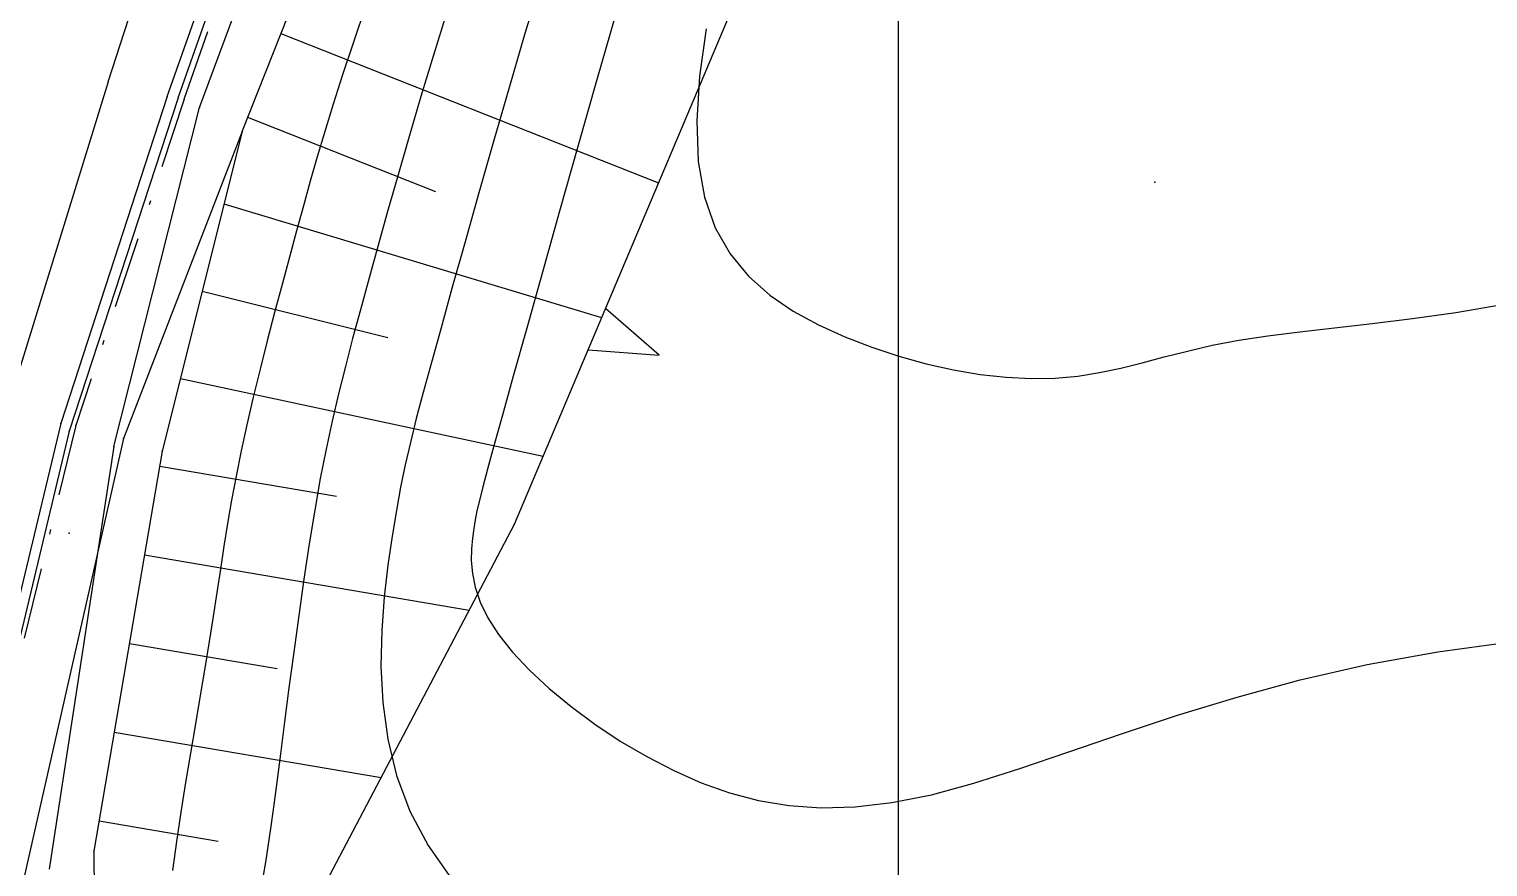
# Model space of a CAD drawing. Header units: metres. Extents: x 820373 to 834957, y 7564678 to 7566875.
# Drawn here: x 821280.7 to 821313.09, y 7564931.99 to 7564950.61 of the extents above; entities that cross this region are included whole.
import ezdxf

# ---------------------------------------------------------------- set-up
doc = ezdxf.new("R2010")
doc.units = ezdxf.units.M
doc.linetypes.add('XREF_TOP$0$DASHDOT', pattern=[25.4, 12.7, -6.35, 0, -6.35])
for name, color, linetype in [('P-MALHA-IMPAR', 1, 'Continuous'), ('XREF_TOP$0$T-HD-VALETA_SARJETA', 132, 'Continuous'), ('XREF_TOP$0$T-HG-BARRANCO', 23, 'Continuous'), ('XREF_TOP$0$T-HG-CRISTA', 23, 'Continuous'), ('XREF_TOP$0$T-HM-COTA', 252, 'Continuous'), ('XREF_TOP$0$T-HM-CURVA_INTERMEDIÁRIA', 252, 'Continuous'), ('XREF_TOP$0$T-HM-CURVA_MESTRA', 23, 'Continuous'), ('XREF_TOP$0$T-SI-FAIXA', 23, 'Continuous'), ('XREF_TOP$0$T-SV-CALÇAMENTO', 23, 'Continuous'), ('XREF_TOP$0$T-SV-GUARD_RAIL', 23, 'Continuous'), ('XREF_TOP$0$T-SV-GUIA', 23, 'XREF_TOP$0$DASHDOT'), ('XREF_TOP$0$T-SV-GUIA_PÉ', 23, 'XREF_TOP$0$DASHDOT'), ('XREF_TOP$0$T-SV-PÉ_GUIA', 23, 'XREF_TOP$0$DASHDOT'), ('XREF_TOP$0$T-VE-VEGETAÇÃO', 92, 'Continuous')]:
    doc.layers.add(name, color=color, linetype=linetype)

# ---------------------------------------------------------------- blocks, each defined once
blk = doc.blocks.new('MALHA-IMPAR')
at = {"layer": 'P-MALHA-IMPAR'}
blk.add_line((821300, 7564878.482), (821300, 7565129.035), dxfattribs=at)
blk = doc.blocks.new('XREF_TOP$0$PONTO')
at = {"layer": 'XREF_TOP$0$T-HM-COTA'}
blk.add_point((0, 0), dxfattribs=at)
blk = doc.blocks.new('XREF_TOP$0$MATO 01')
blk.add_lwpolyline([(0.5, 0), (0, 1.5), (-0.5, 0)])
blk = doc.blocks.new('XREF_TOP')
at = {"layer": 'XREF_TOP$0$T-HD-VALETA_SARJETA'}
for points in [[(821283.765, 7564949.109, 828.794), (821289.201, 7564964.505, 828.793), (821297.896, 7564988.974, 828.865), (821305.753, 7565010.393, 828.856), (821311.808, 7565025.835, 828.835), (821317.172, 7565038.035, 828.744)], [(821283.765, 7564949.109, 828.794), (821281.404, 7564941.844, 828.769), (821276.799, 7564922.632, 828.638), (821275.439, 7564913.318, 828.582)]]:
    blk.add_polyline3d(points, dxfattribs=at)
at = {"layer": 'XREF_TOP$0$T-HG-BARRANCO'}
for p, q in [((821286.286, 7564950.509), (821294.672, 7564947.187)), ((821285.549, 7564948.649), (821289.717, 7564946.998)), ((821285.022, 7564946.722), (821293.41, 7564944.194)), ((821284.539, 7564944.782), (821288.662, 7564943.754)), ((821284.055, 7564942.841), (821292.111, 7564941.114)), ((821283.596, 7564940.895), (821287.523, 7564940.226)), ((821283.26, 7564938.924), (821290.471, 7564937.695)), ((821282.924, 7564936.952), (821286.207, 7564936.393)), ((821282.588, 7564934.981), (821288.511, 7564933.971)), ((821282.252, 7564933.009), (821284.891, 7564932.559))]:
    blk.add_line(p, q, dxfattribs=at)
at = {"layer": 'XREF_TOP$0$T-HG-CRISTA'}
for points in [[(821285.424, 7564948.333, 828.953), (821290.252, 7564960.521, 828.738), (821292.341, 7564964.186, 827.351), (821293.262, 7564966.193, 826.657), (821293.449, 7564967.142, 826.311), (821293.142, 7564967.742, 825.964), (821285.73, 7564970.126, 826.477), (821282.206, 7564971.752, 826.733), (821278.013, 7564971.128, 826.989), (821277.145, 7564970.471, 827.848), (821276.504, 7564969.367, 828.706), (821275.898, 7564967.844, 828.853), (821269.83, 7564952.3, 828.756)], [(821285.424, 7564948.333, 828.953), (821283.652, 7564941.225, 828.882), (821282.136, 7564932.333, 828.807), (821282.182, 7564925.691, 828.61), (821283.495, 7564919.15, 828.412)]]:
    blk.add_polyline3d(points, dxfattribs=at)
at = {"layer": 'XREF_TOP$0$T-HM-CURVA_INTERMEDIÁRIA', "flags": 128}
for points in [[(821295.729, 7564950.615), (821295.586, 7564949.564), (821295.521, 7564948.571), (821295.552, 7564947.666), (821295.692, 7564946.875), (821295.934, 7564946.193), (821296.265, 7564945.61), (821296.672, 7564945.114), (821297.143, 7564944.693), (821297.665, 7564944.336), (821298.224, 7564944.032), (821298.809, 7564943.769), (821299.407, 7564943.537), (821300.013, 7564943.337), (821300.619, 7564943.169), (821301.222, 7564943.034), (821301.815, 7564942.933), (821302.393, 7564942.868), (821302.951, 7564942.839), (821303.482, 7564942.848), (821303.985, 7564942.894), (821304.468, 7564942.971), (821304.941, 7564943.073), (821305.416, 7564943.192), (821305.904, 7564943.321), (821306.416, 7564943.452), (821306.964, 7564943.579), (821307.558, 7564943.694), (821308.207, 7564943.792), (821308.916, 7564943.88), (821309.686, 7564943.967), (821310.518, 7564944.062), (821311.414, 7564944.173), (821312.376, 7564944.311), (821313.405, 7564944.483)], [(821292.036, 7564951.609), (821291.692, 7564950.457), (821291.348, 7564949.282), (821291.009, 7564948.109), (821290.683, 7564946.965), (821290.376, 7564945.876), (821290.094, 7564944.869), (821289.843, 7564943.97), (821289.629, 7564943.197), (821289.448, 7564942.532), (821289.294, 7564941.949), (821289.163, 7564941.421), (821289.049, 7564940.922), (821288.947, 7564940.425), (821288.852, 7564939.905), (821288.759, 7564939.334), (821288.665, 7564938.693), (821288.582, 7564937.99), (821288.526, 7564937.237), (821288.51, 7564936.45), (821288.549, 7564935.641), (821288.659, 7564934.825), (821288.854, 7564934.015), (821289.149, 7564933.225), (821289.555, 7564932.464), (821290.076, 7564931.718)], [(821289.966, 7564950.963), (821289.675, 7564950.024), (821289.398, 7564949.108), (821289.136, 7564948.221), (821288.889, 7564947.367), (821288.658, 7564946.55), (821288.441, 7564945.775), (821288.24, 7564945.048), (821288.053, 7564944.368), (821287.88, 7564943.727), (821287.719, 7564943.11), (821287.568, 7564942.504), (821287.427, 7564941.895), (821287.292, 7564941.271), (821287.163, 7564940.616), (821287.038, 7564939.918), (821286.916, 7564939.168), (821286.797, 7564938.38), (821286.682, 7564937.572), (821286.572, 7564936.761), (821286.467, 7564935.967), (821286.369, 7564935.208), (821286.278, 7564934.501), (821286.195, 7564933.866), (821286.12, 7564933.315), (821286.053, 7564932.843), (821285.994, 7564932.44), (821285.942, 7564932.095), (821285.896, 7564931.796)], [(821288.172, 7564951.13), (821287.896, 7564950.316), (821287.657, 7564949.59), (821287.448, 7564948.935), (821287.263, 7564948.334), (821287.096, 7564947.769), (821286.94, 7564947.224), (821286.789, 7564946.682), (821286.636, 7564946.125), (821286.477, 7564945.541), (821286.314, 7564944.934), (821286.148, 7564944.31), (821285.985, 7564943.679), (821285.825, 7564943.047), (821285.673, 7564942.423), (821285.532, 7564941.815), (821285.404, 7564941.23), (821285.292, 7564940.673), (821285.193, 7564940.14), (821285.105, 7564939.622), (821285.023, 7564939.113), (821284.944, 7564938.603), (821284.866, 7564938.085), (821284.784, 7564937.551), (821284.696, 7564936.994), (821284.599, 7564936.407), (821284.496, 7564935.795), (821284.388, 7564935.163), (821284.278, 7564934.517), (821284.17, 7564933.863), (821284.067, 7564933.206), (821283.97, 7564932.552), (821283.883, 7564931.908)]]:
    blk.add_lwpolyline(points, dxfattribs=at)
at = {"layer": 'XREF_TOP$0$T-HM-CURVA_MESTRA', "flags": 128}
blk.add_lwpolyline([(821293.71, 7564950.891), (821293.298, 7564949.455), (821292.882, 7564947.996), (821292.477, 7564946.563), (821292.094, 7564945.202), (821291.746, 7564943.962), (821291.447, 7564942.892), (821291.205, 7564942.027), (821291.017, 7564941.348), (821290.874, 7564940.827), (821290.769, 7564940.432), (821290.694, 7564940.133), (821290.641, 7564939.899), (821290.602, 7564939.701), (821290.57, 7564939.508), (821290.54, 7564939.295), (821290.518, 7564939.056), (821290.515, 7564938.794), (821290.539, 7564938.509), (821290.602, 7564938.201), (821290.713, 7564937.871), (821290.882, 7564937.52), (821291.117, 7564937.148), (821291.427, 7564936.758), (821291.806, 7564936.357), (821292.243, 7564935.951), (821292.732, 7564935.548), (821293.262, 7564935.156), (821293.824, 7564934.784), (821294.411, 7564934.438), (821295.012, 7564934.126), (821295.622, 7564933.856), (821296.246, 7564933.633), (821296.892, 7564933.462), (821297.568, 7564933.35), (821298.282, 7564933.302), (821299.042, 7564933.322), (821299.856, 7564933.417), (821300.732, 7564933.591), (821301.677, 7564933.847), (821302.694, 7564934.17), (821303.785, 7564934.541), (821304.951, 7564934.942), (821306.195, 7564935.356), (821307.519, 7564935.762), (821308.924, 7564936.144), (821310.413, 7564936.483), (821311.98, 7564936.765), (821313.597, 7564936.992)], dxfattribs=at)
at = {"layer": 'XREF_TOP$0$T-SI-FAIXA'}
for points in [[(821282.449, 7564949.436, 828.844), (821287.511, 7564965.026, 828.904), (821296.2, 7564989.852, 828.907), (821303.984, 7565010.901, 828.939), (821309.127, 7565025.084, 828.939), (821314.103, 7565038.738, 828.901)], [(821282.449, 7564949.436, 828.844), (821280.257, 7564942.332, 828.784), (821275.758, 7564923.314, 828.674), (821274.393, 7564913.378, 828.611)]]:
    blk.add_polyline3d(points, dxfattribs=at)
at = {"layer": 'XREF_TOP$0$T-SV-CALÇAMENTO'}
blk.add_polyline3d([(821285.424, 7564948.333, 828.953), (821282.793, 7564941.511, 828.924), (821278.352, 7564921.929, 828.78), (821277.252, 7564913.109, 828.788)], dxfattribs=at)
at = {"layer": 'XREF_TOP$0$T-SV-GUARD_RAIL', "elevation": 828.934}
blk.add_lwpolyline([(821282.576, 7564941.329), (821281.145, 7564931.934)], dxfattribs=at)
at = {"layer": 'XREF_TOP$0$T-SV-GUARD_RAIL'}
for points in [[(821284.482, 7564948.863, 828.942), (821290.206, 7564964.287, 828.788)], [(821282.576, 7564941.329, 828.934), (821284.482, 7564948.863, 828.942)]]:
    blk.add_polyline3d(points, dxfattribs=at)
at = {"layer": 'XREF_TOP$0$T-SV-GUIA', "ltscale": 0.125}
for p, q in [((821284.141, 7564949.052, 828.886), (821289.503, 7564964.468, 828.878)), ((821284.141, 7564949.052, 828.886), (821281.73, 7564941.797, 828.892)), ((821281.73, 7564941.797, 828.892), (821277.024, 7564922.306, 828.758))]:
    blk.add_line(p, q, dxfattribs=at)
at = {"layer": 'XREF_TOP$0$T-SV-GUIA_PÉ'}
blk.add_polyline3d([(821284.003, 7564949.078, 828.73), (821281.585, 7564941.673, 828.732), (821277.006, 7564922.508, 828.615), (821275.774, 7564913.43, 828.566)], dxfattribs=at)
at = {"layer": 'XREF_TOP$0$T-SV-PÉ_GUIA'}
blk.add_polyline3d([(821284.003, 7564949.078, 828.73), (821289.432, 7564964.423, 828.749), (821298.156, 7564988.819, 828.864), (821306.068, 7565010.389, 828.838), (821311.947, 7565025.727, 828.819)], dxfattribs=at)
at = {"layer": 'XREF_TOP$0$T-VE-VEGETAÇÃO'}
blk.add_polyline3d([(821299.504, 7564958.648, 823.09), (821291.471, 7564939.595, 824.503), (821286.767, 7564930.658, 826.49), (821283.495, 7564919.15, 828.412)], dxfattribs=at)
at = {"layer": 'XREF_TOP$0$T-HM-COTA', "rotation": 160.3219444444443}
for p in [(821282.449, 7564949.436, 828.844), (821283.765, 7564949.109, 828.794), (821284.003, 7564949.078, 828.73), (821284.141, 7564949.052, 828.886), (821284.482, 7564948.863, 828.942), (821285.424, 7564948.333, 828.953), (821305.693, 7564947.206, 823.511), (821281.404, 7564941.844, 828.769), (821281.585, 7564941.673, 828.732), (821281.73, 7564941.797, 828.892), (821282.576, 7564941.329, 828.934), (821282.793, 7564941.511, 828.924), (821283.652, 7564941.225, 828.882), (821291.471, 7564939.595, 824.503), (821281.588, 7564939.404, 828.908), (821282.136, 7564932.333, 828.807)]:
    blk.add_blockref('XREF_TOP$0$PONTO', p, dxfattribs=at)
at = {"layer": 'XREF_TOP$0$T-VE-VEGETAÇÃO', "rotation": 247.1398262606359}
blk.add_blockref('XREF_TOP$0$MATO 01', (821293.302, 7564943.939, 824.181), dxfattribs=at)

msp = doc.modelspace()

# ---------------------------------------------------------------- block references
at = {"ltscale": 100}
msp.add_blockref('XREF_TOP', (0, 0), dxfattribs=at)
at = {"layer": 'P-MALHA-IMPAR'}
msp.add_blockref('MALHA-IMPAR', (0, 0), dxfattribs=at)

doc.saveas('drawing.dxf')
